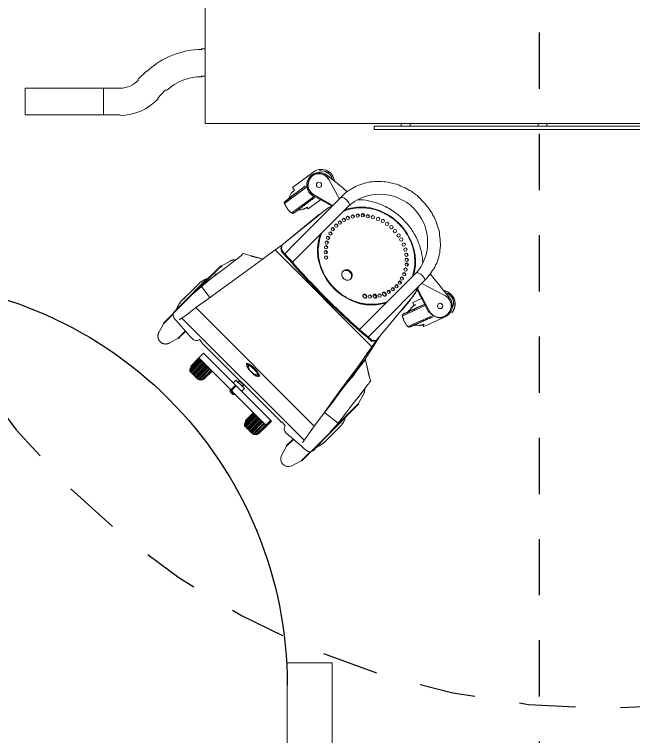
# Model space of a CAD drawing. Header units: metres. Extents: x -22 to 564, y 0 to 143.
# Drawn here: x 121.853 to 123.228, y 35.621 to 37.225 of the extents above; entities that cross this region are included whole.
import ezdxf
from ezdxf.enums import TextEntityAlignment as Align

# ---------------------------------------------------------------- set-up
doc = ezdxf.new("R2010")
doc.units = ezdxf.units.M
for name, pattern in [('XREF 1N NEURO-ONCOLOGIA$0$A-01 CONJUNTO$0$PRIMER NIVEL$0$HIDDEN2', [0.1875, 0.125, -0.0625]), ('XREF 1N NEURO-ONCOLOGIA$0$CONJUNTO TLAHUAC$0$HIDDEN2', [0.1875, 0.125, -0.0625]), ('XREF 1N NEURO-ONCOLOGIA$0$PDF_IMPORT', [1, 0.8, -0.2])]:
    doc.linetypes.add(name, pattern=pattern)
for name, color, linetype in [('XREF 1N NEURO-ONCOLOGIA$0$MOBILIARIO', 161, 'Continuous'), ('XREF 1N NEURO-ONCOLOGIA$0$Mobiliario Fijo', 40, 'Continuous'), ('XREF 1N NEURO-ONCOLOGIA$0$PROYECCIÓN', 8, 'XREF 1N NEURO-ONCOLOGIA$0$CONJUNTO TLAHUAC$0$HIDDEN2'), ('XREF 1N NEURO-ONCOLOGIA$0$PUERTAS', 253, 'Continuous'), ('XREF 1N NEURO-ONCOLOGIA$0$TEX-MOB', 4, 'Continuous')]:
    doc.layers.add(name, color=color, linetype=linetype)
doc.layers.add('XREF 1N NEURO-ONCOLOGIA$0$MUROS DE TABLAROCA', color=150, linetype='Continuous', lineweight=13)
doc.styles.add('XREF 1N NEURO-ONCOLOGIA$0$HANDLET', font='romans.shx')

# ---------------------------------------------------------------- blocks, each defined once
blk = doc.blocks.new('XREF 1N NEURO-ONCOLOGIA$0$A$C31eeb088')
at = {"lineweight": 9}
for points in [[(1.2139, -0.1717), (1.2139, -0.1643), (2.3605, -0.1643), (2.3605, -0.1717)], [(0.8388, -0.178), (2.5916, -0.178), (2.5916, -0.9792), (0.8388, -0.9792)], [(0.4393, -0.2565), (0.4393, -0.1971), (0.6131, -0.1971), (0.6131, -0.2565)], [(0.6131, -0.9008), (0.6131, -0.9612), (0.4393, -0.9612), (0.4393, -0.9008)], [(2.3605, -0.9855), (2.3605, -0.994), (1.2139, -0.994), (1.2139, -0.9855)]]:
    blk.add_lwpolyline(points, close=True, dxfattribs=at)
for points in [[(1.2743, -0.1717), (1.2743, -0.178)], [(1.2945, -0.178), (1.2945, -0.1717)], [(1.5785, -0.1717), (1.5785, -0.178)], [(1.5975, -0.178), (1.5975, -0.1717)], [(1.9112, -0.1717), (1.9112, -0.178)], [(1.9314, -0.178), (1.9314, -0.1717)], [(2.245, -0.1717), (2.245, -0.178)], [(2.2652, -0.178), (2.2652, -0.1717)], [(0.6491, -0.2565), (0.6131, -0.2565), (0.6131, -0.1971), (0.6491, -0.1971)], [(0.7508, -0.2522), (0.7328, -0.2331)], [(0.6894, -0.2755), (0.7095, -0.2946)], [(0.8388, -0.2829), (0.8303, -0.2829)], [(0.8303, -0.3434), (0.8388, -0.3434)], [(0.8388, -0.8149), (0.8303, -0.8149)], [(0.7095, -0.8626), (0.6894, -0.8828)], [(0.8303, -0.8753), (0.8388, -0.8753)], [(0.6491, -0.9612), (0.6131, -0.9612), (0.6131, -0.9008), (0.6491, -0.9008)], [(0.7328, -0.9251), (0.7508, -0.9061)], [(1.2743, -0.9792), (1.2743, -0.9855)], [(1.2945, -0.9855), (1.2945, -0.9792)], [(1.5785, -0.9792), (1.5785, -0.9855)], [(1.5975, -0.9855), (1.5975, -0.9792)], [(1.9112, -0.9792), (1.9112, -0.9855)], [(1.9314, -0.9855), (1.9314, -0.9792)], [(2.245, -0.9792), (2.245, -0.9855)], [(2.2652, -0.9855), (2.2652, -0.9792)]]:
    blk.add_lwpolyline(points, dxfattribs=at)
for centre, radius, start, end in [((0.65, -0.3108), 0.115, 43.0225, 90), ((0.65, -0.3108), 0.0546, 42.1436, 90), ((0.8312, -0.1667), 0.115, 226.9775, 270), ((0.8312, -0.1667), 0.1754, 226.604, 270), ((0.8312, -0.9901), 0.1754, 90, 133.396), ((0.65, -0.8449), 0.0546, 270, 317.8564), ((0.8312, -0.9901), 0.115, 90, 133.0225), ((0.65, -0.8449), 0.115, 270, 316.9775)]:
    blk.add_arc(centre, radius, start, end, dxfattribs=at)
blk = doc.blocks.new('XREF 1N NEURO-ONCOLOGIA$0$A$C38962b27')
at = {"layer": 'XREF 1N NEURO-ONCOLOGIA$0$MOBILIARIO', "linetype": 'XREF 1N NEURO-ONCOLOGIA$0$A-01 CONJUNTO$0$PRIMER NIVEL$0$HIDDEN2'}
blk.add_circle((0, 0), 1.7, dxfattribs=at)
blk = doc.blocks.new('XREF 1N NEURO-ONCOLOGIA$0$A$C9fa67fcb')
at = {"transparency": 33554559}
for points in [[(0.4578, -0.6507), (0.4578, -0.6486), (0.4567, -0.6486), (0.4557, -0.6496), (0.4567, -0.6507)], [(0.8298, -0.6507), (0.8298, -0.6486), (0.8287, -0.6486), (0.8276, -0.6496), (0.8287, -0.6507)]]:
    blk.add_hatch(color=256, dxfattribs=at).paths.add_polyline_path(points)
at = {"lineweight": 9}
for points in [[(0.5118, -0.4251), (0.5118, -0.3932), (0.5118, -0.2501), (0.5118, -0.2437), (0.5118, -0.2321), (0.5129, -0.2268), (0.514, -0.2225), (0.515, -0.2172), (0.5171, -0.2088), (0.5193, -0.2035), (0.5277, -0.1865), (0.5309, -0.1823), (0.533, -0.178), (0.5362, -0.1749), (0.5394, -0.1706), (0.55, -0.16), (0.5542, -0.1568), (0.5574, -0.1537), (0.5617, -0.1505), (0.5659, -0.1484), (0.5701, -0.1452), (0.5744, -0.1431), (0.5786, -0.1399), (0.5839, -0.1378), (0.5881, -0.1367), (0.5934, -0.1346), (0.5977, -0.1325), (0.6083, -0.1303), (0.6125, -0.1282), (0.6178, -0.1282), (0.6284, -0.1261), (0.6539, -0.1261), (0.6592, -0.1272), (0.6645, -0.1272), (0.675, -0.1293), (0.6793, -0.1303), (0.6846, -0.1325), (0.6899, -0.1335), (0.6941, -0.1356), (0.6994, -0.1378), (0.7121, -0.1441), (0.7174, -0.1462), (0.7217, -0.1494), (0.7249, -0.1526), (0.7333, -0.159), (0.7365, -0.1621), (0.7408, -0.1653), (0.7439, -0.1685), (0.7503, -0.177), (0.7535, -0.1802), (0.7556, -0.1844), (0.7588, -0.1886), (0.7651, -0.2013), (0.7662, -0.2066), (0.7683, -0.2109), (0.7694, -0.2151), (0.7704, -0.2204), (0.7715, -0.2247), (0.7725, -0.23), (0.7725, -0.2342), (0.7736, -0.2395), (0.7736, -0.2437), (0.7736, -0.2501), (0.7736, -0.3932), (0.7736, -0.4252)], [(0.4642, -0.2395), (0.5118, -0.2533)], [(0.7736, -0.2568), (0.8287, -0.2395)], [(0.8234, -0.231), (0.8234, -0.2321), (0.8234, -0.231), (0.8213, -0.2321), (0.8234, -0.231), (0.8298, -0.2289), (0.8372, -0.2278)], [(0.8382, -0.2278), (0.8467, -0.23), (0.8541, -0.2331)], [(0.4281, -0.2533), (0.4197, -0.3094), (0.4271, -0.3105)], [(0.7736, -0.2681), (0.7778, -0.2819), (0.78, -0.2925)], [(0.462, -0.3465), (0.462, -0.3455), (0.462, -0.3465), (0.462, -0.3487), (0.461, -0.3487), (0.461, -0.3497), (0.4589, -0.3497), (0.4578, -0.3508), (0.4472, -0.3508), (0.4451, -0.3497), (0.4419, -0.3497), (0.4398, -0.3487), (0.4377, -0.3487), (0.4366, -0.3476), (0.4345, -0.3476), (0.4334, -0.3465), (0.4313, -0.3465), (0.4313, -0.3455), (0.4302, -0.3455), (0.4302, -0.3391), (0.4313, -0.3381), (0.4313, -0.3306), (0.4324, -0.3296), (0.4324, -0.3232), (0.4334, -0.3211), (0.4334, -0.3147), (0.4345, -0.3137), (0.4345, -0.3073), (0.4355, -0.3052), (0.4355, -0.2999), (0.4366, -0.2978), (0.4366, -0.2914), (0.4377, -0.2893), (0.4377, -0.2861), (0.4302, -0.3423)], [(0.4324, -0.3465), (0.4413, -0.2851)], [(0.4377, -0.2893), (0.4377, -0.2861)], [(0.4695, -0.2887), (0.4695, -0.2967), (0.4684, -0.2978), (0.4684, -0.3031), (0.4673, -0.3052), (0.4673, -0.3116), (0.4663, -0.3137), (0.4663, -0.319), (0.4652, -0.32), (0.4652, -0.3275), (0.4642, -0.3296), (0.4642, -0.3359), (0.4631, -0.337), (0.4631, -0.3434), (0.462, -0.3444), (0.462, -0.3455), (0.462, -0.3444)], [(0.4832, -0.2842), (0.4779, -0.3179), (0.4737, -0.3169), (0.4737, -0.319), (0.4726, -0.3211), (0.4726, -0.3222), (0.4716, -0.3232), (0.4716, -0.3253), (0.4695, -0.3275), (0.4684, -0.3306), (0.4663, -0.3328), (0.4642, -0.3359), (0.4642, -0.337), (0.4631, -0.337)], [(0.5118, -0.2745), (0.4639, -0.2873)], [(0.7969, -0.3041), (0.7895, -0.301), (0.7969, -0.2808)], [(0.7927, -0.3328), (0.8118, -0.284)], [(0.7937, -0.3296), (0.7948, -0.3285), (0.7948, -0.3275), (0.7959, -0.3264), (0.7959, -0.3243), (0.7969, -0.3232), (0.7969, -0.3211), (0.798, -0.32), (0.798, -0.319), (0.799, -0.3169), (0.799, -0.3158), (0.8001, -0.3147), (0.8001, -0.3126), (0.8012, -0.3116), (0.8012, -0.3105), (0.8022, -0.3094), (0.8022, -0.3084), (0.8022, -0.3073), (0.8033, -0.3052), (0.8043, -0.3041), (0.8043, -0.302), (0.8054, -0.301), (0.8054, -0.2988), (0.8065, -0.2978), (0.8075, -0.2957), (0.8075, -0.2946), (0.8086, -0.2925), (0.8086, -0.2914), (0.8107, -0.2872), (0.8107, -0.2861), (0.8118, -0.2851)], [(0.7948, -0.337), (0.8139, -0.2861)], [(0.8619, -0.2754), (0.8446, -0.3211), (0.8404, -0.32), (0.8404, -0.319), (0.8414, -0.3179), (0.8414, -0.3169)], [(0.4589, -0.3497), (0.4677, -0.2892)], [(0.4938, -0.4197), (0.4938, -0.4165), (0.5067, -0.2926)], [(0.78, -0.2925), (0.7916, -0.4165)], [(0.781, -0.2988), (0.7821, -0.3041)], [(0.781, -0.302), (0.7821, -0.3041), (0.7842, -0.3296)], [(0.7969, -0.3232), (0.7959, -0.3232), (0.7959, -0.3031), (0.7969, -0.302), (0.7969, -0.2999)], [(0.8022, -0.3094), (0.8012, -0.3126), (0.8043, -0.302), (0.8043, -0.3031)], [(0.8192, -0.3465), (0.8404, -0.2925)], [(0.8245, -0.3402), (0.8245, -0.3391), (0.8255, -0.3391), (0.8255, -0.337), (0.8266, -0.3359), (0.8266, -0.3338), (0.8276, -0.3328), (0.8276, -0.3317), (0.8287, -0.3306), (0.8287, -0.3296), (0.8298, -0.3285), (0.8298, -0.3264), (0.8308, -0.3253), (0.8308, -0.3243), (0.8319, -0.3222), (0.8319, -0.3211), (0.8329, -0.319), (0.8329, -0.3179), (0.834, -0.3169), (0.834, -0.3147), (0.8351, -0.3137), (0.8351, -0.3116), (0.8361, -0.3105), (0.8372, -0.3084), (0.8372, -0.3063), (0.8382, -0.3052), (0.8382, -0.3031), (0.8393, -0.302), (0.8404, -0.2999), (0.8404, -0.2988), (0.8414, -0.2967), (0.8414, -0.2957), (0.8425, -0.2935), (0.8435, -0.2925)], [(0.8435, -0.2914), (0.8414, -0.2988)], [(0.4315, -0.3328), (0.4313, -0.3328), (0.4313, -0.3317), (0.4302, -0.3285), (0.4292, -0.3264), (0.4271, -0.32), (0.4271, -0.3105)], [(0.4334, -0.3169), (0.4334, -0.3211), (0.4345, -0.3094)], [(0.7916, -0.4197), (0.7916, -0.4165), (0.7948, -0.4345), (0.4907, -0.4345), (0.4938, -0.4165), (0.5044, -0.3084)], [(0.8404, -0.32), (0.8393, -0.3211), (0.8393, -0.3222), (0.8372, -0.3243), (0.8372, -0.3253), (0.8351, -0.3275), (0.8319, -0.3296), (0.8276, -0.3338), (0.8276, -0.3349), (0.8255, -0.3349)], [(0.7842, -0.3285), (0.7842, -0.3349)], [(0.7937, -0.3306), (0.7927, -0.3328), (0.7927, -0.3317), (0.7937, -0.3317), (0.7937, -0.3296), (0.7937, -0.3317), (0.7927, -0.3317), (0.7927, -0.3359), (0.7937, -0.3359), (0.7937, -0.337), (0.7948, -0.337), (0.7948, -0.3381), (0.7959, -0.3391), (0.798, -0.3402), (0.799, -0.3402), (0.8012, -0.3412), (0.8022, -0.3423), (0.8043, -0.3434), (0.8054, -0.3434), (0.8075, -0.3444), (0.8086, -0.3444), (0.8107, -0.3455), (0.8118, -0.3455), (0.8139, -0.3465), (0.8192, -0.3465), (0.8213, -0.3465), (0.8213, -0.3455), (0.8223, -0.3455), (0.8223, -0.3444), (0.8234, -0.3444), (0.8234, -0.3434), (0.8234, -0.3444)], [(0.4302, -0.3391), (0.4302, -0.3423), (0.4302, -0.3402)], [(0.4631, -0.3423), (0.4631, -0.3412)], [(0.8245, -0.3391), (0.8245, -0.3412), (0.8234, -0.3423), (0.8234, -0.3434), (0.8234, -0.3423)], [(0.7906, -0.4056), (0.8012, -0.4525), (0.8054, -0.4726)], [(0.4938, -0.4175), (0.4938, -0.4186)], [(0.7948, -0.4345), (0.8043, -0.4907), (0.8118, -0.5405), (0.8181, -0.5829), (0.8245, -0.6199), (0.8287, -0.6496), (0.4567, -0.6496), (0.462, -0.6199), (0.4673, -0.5829), (0.4748, -0.5405), (0.4822, -0.4907), (0.4907, -0.4345)], [(0.8012, -0.4525), (0.8001, -0.4525), (0.798, -0.4536), (0.7969, -0.4493)], [(0.798, -0.4536), (0.8096, -0.5087)], [(0.4461, -0.4907), (0.4461, -0.4917), (0.4461, -0.4907), (0.4822, -0.4695), (0.4864, -0.4673), (0.462, -0.4822)], [(0.8033, -0.4684), (0.8043, -0.4684), (0.8043, -0.4748), (0.8054, -0.479), (0.8065, -0.4854), (0.8075, -0.4928), (0.8086, -0.5013), (0.8096, -0.5108), (0.8128, -0.533), (0.816, -0.5574), (0.816, -0.5691)], [(0.8372, -0.4854), (0.8054, -0.4652), (0.8043, -0.4673), (0.8054, -0.4652), (0.8467, -0.4907), (0.8467, -0.4938), (0.8478, -0.497), (0.8478, -0.5013), (0.8499, -0.514), (0.851, -0.5224), (0.852, -0.532), (0.8541, -0.5542), (0.8584, -0.5797), (0.8616, -0.6072), (0.8234, -0.6125)], [(0.8043, -0.4684), (0.8054, -0.4695)], [(0.816, -0.5564), (0.8128, -0.5309), (0.8107, -0.5087), (0.8086, -0.4981), (0.8075, -0.4896), (0.8065, -0.4822), (0.8065, -0.4769), (0.8054, -0.4716), (0.8054, -0.4652)], [(0.8467, -0.4928), (0.8478, -0.4917), (0.8467, -0.4907)], [(0.4313, -0.6178), (0.4313, -0.5447), (0.4377, -0.5224), (0.4377, -0.5203), (0.4387, -0.5193), (0.4387, -0.5182), (0.4398, -0.5171), (0.4398, -0.5161), (0.4408, -0.5161), (0.4408, -0.515), (0.443, -0.5129), (0.444, -0.5129), (0.444, -0.5118)], [(0.8065, -0.5097), (0.8096, -0.5097)], [(0.8499, -0.5118), (0.8499, -0.5129), (0.851, -0.5129), (0.851, -0.514), (0.852, -0.514), (0.852, -0.515), (0.8541, -0.5171), (0.8541, -0.5182), (0.8552, -0.5182), (0.8552, -0.5203), (0.8563, -0.5214), (0.8563, -0.5224), (0.8626, -0.5447), (0.8626, -0.6327)], [(0.4302, -0.6327), (0.4302, -0.5447), (0.4302, -0.5458), (0.4302, -0.5468), (0.4302, -0.5458), (0.4302, -0.5447), (0.4313, -0.5447), (0.4345, -0.5447)], [(0.8626, -0.5447), (0.8637, -0.5447), (0.8637, -0.55)], [(0.8626, -0.5447), (0.8626, -0.6178)], [(0.8637, -0.5447), (0.8637, -0.6433), (0.8637, -0.5458), (0.8637, -0.5489)], [(0.4302, -0.5489), (0.4302, -0.5458), (0.4302, -0.6433), (0.4302, -0.55), (0.4302, -0.5489), (0.4302, -0.55)], [(0.816, -0.5532), (0.816, -0.5638), (0.816, -0.5532), (0.816, -0.5648), (0.816, -0.5542)], [(0.816, -0.5553), (0.816, -0.5564), (0.8202, -0.5839), (0.8234, -0.6125), (0.816, -0.5574)], [(0.4302, -0.5691), (0.4302, -0.5712)], [(0.4355, -0.5648), (0.4355, -0.5701)], [(0.8171, -0.5627), (0.8171, -0.5617)], [(0.8171, -0.5744), (0.8171, -0.5648)], [(0.8637, -0.5723), (0.8637, -0.568)], [(0.4302, -0.585), (0.4302, -0.586), (0.4292, -0.5871), (0.4281, -0.5881), (0.4281, -0.5903), (0.4271, -0.5913), (0.4271, -0.5924), (0.426, -0.5945), (0.426, -0.5956), (0.425, -0.5977), (0.425, -0.6009), (0.4239, -0.6019), (0.4239, -0.6072), (0.4239, -0.6083), (0.4239, -0.6072)], [(0.4292, -0.6655), (0.4292, -0.5871)], [(0.4302, -0.5797), (0.4302, -0.5807), (0.4302, -0.6475)], [(0.8626, -0.5797), (0.8637, -0.5797), (0.8637, -0.5807), (0.8637, -0.6475)], [(0.8637, -0.586), (0.8647, -0.5871), (0.8647, -0.5881), (0.8658, -0.5903), (0.8669, -0.5913), (0.8669, -0.5924), (0.8679, -0.5945), (0.8679, -0.5956), (0.869, -0.5977), (0.869, -0.603), (0.87, -0.604), (0.87, -0.6178)], [(0.8647, -0.5871), (0.8647, -0.6655)], [(0.87, -0.6072), (0.87, -0.6507), (0.87, -0.6517), (0.87, -0.6507)], [(0.4239, -0.6613), (0.4239, -0.6178), (0.4239, -0.6168), (0.4239, -0.6178)], [(0.4292, -0.6814), (0.4281, -0.6803), (0.4281, -0.6782), (0.4271, -0.6772), (0.4271, -0.6761), (0.426, -0.674), (0.426, -0.6729), (0.425, -0.6708), (0.425, -0.6676), (0.4239, -0.6666), (0.4239, -0.6613), (0.4239, -0.6507)], [(0.6592, -0.6549), (0.6634, -0.656), (0.6645, -0.6581), (0.6634, -0.6602), (0.6592, -0.6623), (0.6528, -0.6634), (0.6369, -0.6634), (0.6305, -0.6623), (0.6263, -0.6602), (0.6242, -0.6581), (0.6263, -0.656), (0.6305, -0.6549), (0.6305, -0.6592)], [(0.6305, -0.6549), (0.6369, -0.6528), (0.6528, -0.6528), (0.6592, -0.6549), (0.6592, -0.6592)], [(0.87, -0.6613), (0.87, -0.6602), (0.87, -0.6613), (0.87, -0.6645), (0.869, -0.6666), (0.869, -0.6708), (0.8679, -0.6729), (0.8679, -0.674), (0.8669, -0.6761), (0.8669, -0.6772), (0.8658, -0.6793), (0.8647, -0.6803), (0.8647, -0.6814)], [(0.4504, -0.6941), (0.4504, -0.692), (0.4514, -0.6878), (0.8351, -0.6878), (0.8361, -0.692), (0.8361, -0.6941)], [(0.4302, -0.7238), (0.4302, -0.6931)], [(0.4302, -0.7196), (0.4302, -0.7227), (0.4302, -0.6941)], [(0.4302, -0.7249), (0.4302, -0.6952)], [(0.4302, -0.6962), (0.4302, -0.7005)], [(0.4769, -0.7249), (0.4705, -0.7471), (0.4705, -0.7482), (0.4695, -0.7482), (0.4695, -0.7503), (0.4673, -0.7524), (0.4673, -0.7535), (0.4663, -0.7535), (0.4663, -0.7545), (0.4652, -0.7545), (0.4652, -0.7556), (0.4642, -0.7556), (0.4631, -0.7566), (0.462, -0.7566), (0.462, -0.7577), (0.461, -0.7577), (0.4599, -0.7588), (0.4483, -0.7588), (0.4483, -0.7577), (0.4461, -0.7577), (0.4451, -0.7566), (0.444, -0.7566), (0.444, -0.7556), (0.443, -0.7556), (0.443, -0.7545), (0.4419, -0.7545), (0.4419, -0.7535), (0.4408, -0.7535), (0.4398, -0.7524), (0.4398, -0.7513), (0.4387, -0.7503), (0.4387, -0.7492), (0.4377, -0.7482), (0.4377, -0.7471), (0.4313, -0.7249), (0.4313, -0.6951)], [(0.4779, -0.7185), (0.4779, -0.7047), (0.4779, -0.7185), (0.4779, -0.7249), (0.4769, -0.7249)], [(0.4779, -0.7196), (0.4779, -0.7227), (0.4779, -0.7028)], [(0.4779, -0.7037), (0.4779, -0.7238)], [(0.5203, -0.6941), (0.5127, -0.6941)], [(0.5214, -0.6952), (0.5203, -0.6952), (0.5203, -0.6941)], [(0.7715, -0.6941), (0.7715, -0.6952), (0.7672, -0.6952), (0.5203, -0.6952)], [(0.6327, -0.709), (0.6337, -0.709), (0.6337, -0.7079), (0.6337, -0.7015), (0.6337, -0.7005), (0.6401, -0.7005), (0.6401, -0.6973), (0.639, -0.6962), (0.639, -0.6952)], [(0.6348, -0.7005), (0.6539, -0.7005), (0.6549, -0.7005), (0.6539, -0.7005), (0.6401, -0.7005), (0.6528, -0.7005), (0.6528, -0.6984), (0.6539, -0.6984), (0.6539, -0.6962), (0.6539, -0.6952)], [(0.6592, -0.7005), (0.6581, -0.7005), (0.6592, -0.7005), (0.6602, -0.7005), (0.6602, -0.7015), (0.6602, -0.709)], [(0.7822, -0.6941), (0.7715, -0.6941)], [(0.816, -0.7196), (0.816, -0.7227), (0.816, -0.7031)], [(0.816, -0.7031), (0.816, -0.7185), (0.816, -0.7249), (0.8171, -0.7249)], [(0.8626, -0.6965), (0.8626, -0.7249), (0.8637, -0.7238), (0.8637, -0.7227), (0.8637, -0.7217), (0.8637, -0.7227), (0.8637, -0.7238)], [(0.8626, -0.6965), (0.8626, -0.7249)], [(0.8637, -0.6931), (0.8637, -0.7185), (0.8637, -0.7196), (0.8637, -0.7185)], [(0.8637, -0.6941), (0.8637, -0.7227), (0.8637, -0.7196)], [(0.4313, -0.7249), (0.4302, -0.7249), (0.4302, -0.7238), (0.4302, -0.7185)], [(0.5405, -0.7238), (0.5405, -0.709), (0.7535, -0.709), (0.7535, -0.7238), (0.7535, -0.7492), (0.7513, -0.7492), (0.7503, -0.7535), (0.7503, -0.7238)], [(0.639, -0.709), (0.6369, -0.709)], [(0.6411, -0.709), (0.6411, -0.7238), (0.6401, -0.7238), (0.6401, -0.7249), (0.6401, -0.7259), (0.6411, -0.7259), (0.6411, -0.727), (0.6422, -0.727), (0.6422, -0.728), (0.6433, -0.728), (0.6507, -0.728), (0.6517, -0.728), (0.6517, -0.727), (0.6528, -0.727), (0.6528, -0.7259), (0.6539, -0.7249), (0.6528, -0.7249), (0.6528, -0.7238)], [(0.6475, -0.709), (0.6433, -0.709), (0.6433, -0.7238)], [(0.7513, -0.7238), (0.7513, -0.709)], [(0.5489, -0.7588), (0.5468, -0.7588), (0.5468, -0.7238), (0.5447, -0.7238), (0.5426, -0.7238)], [(0.5468, -0.7588), (0.5447, -0.7566), (0.5447, -0.7238)], [(0.5468, -0.7238), (0.5489, -0.7238), (0.5489, -0.7588), (0.568, -0.7588), (0.5723, -0.7588), (0.5691, -0.7588)], [(0.5511, -0.7588), (0.5511, -0.7238), (0.5489, -0.7238)], [(0.7503, -0.7535), (0.7471, -0.7566), (0.745, -0.7577), (0.745, -0.7238), (0.5511, -0.7238)], [(0.5542, -0.7588), (0.5542, -0.7238)], [(0.5564, -0.7588), (0.5564, -0.7238)], [(0.5585, -0.7588), (0.5585, -0.7238)], [(0.5606, -0.7588), (0.5606, -0.7238)], [(0.5638, -0.7588), (0.5638, -0.7238)], [(0.5659, -0.7588), (0.5659, -0.7238)], [(0.568, -0.7588), (0.568, -0.7238)], [(0.5754, -0.7566), (0.5733, -0.7577), (0.5701, -0.7588), (0.5701, -0.7238)], [(0.5733, -0.7577), (0.5733, -0.7238)], [(0.5797, -0.7492), (0.5786, -0.7492), (0.5786, -0.7535), (0.5754, -0.7566), (0.5754, -0.7238)], [(0.5786, -0.7535), (0.5786, -0.7238)], [(0.5818, -0.7238), (0.5818, -0.7492), (0.5797, -0.7492), (0.5797, -0.7238)], [(0.6539, -0.7249), (0.6401, -0.7249)], [(0.7143, -0.7238), (0.7143, -0.7535), (0.7132, -0.7492), (0.7121, -0.7492), (0.7121, -0.7238)], [(0.7206, -0.7588), (0.7185, -0.7588), (0.7164, -0.7566), (0.7164, -0.7238)], [(0.7185, -0.7588), (0.7185, -0.7238)], [(0.7206, -0.7238), (0.7206, -0.7588), (0.7397, -0.7588), (0.7439, -0.7588), (0.7408, -0.7588)], [(0.7227, -0.7588), (0.7227, -0.7238)], [(0.7259, -0.7588), (0.7259, -0.7238)], [(0.728, -0.7588), (0.728, -0.7238)], [(0.7302, -0.7588), (0.7302, -0.7238)], [(0.7323, -0.7588), (0.7323, -0.7238)], [(0.7355, -0.7588), (0.7355, -0.7238)], [(0.7376, -0.7588), (0.7376, -0.7238)], [(0.7397, -0.7588), (0.7397, -0.7238)], [(0.745, -0.7577), (0.7418, -0.7588), (0.7418, -0.7238)], [(0.7513, -0.7492), (0.7513, -0.7238), (0.7471, -0.7238), (0.7471, -0.7566)], [(0.5447, -0.7566), (0.5426, -0.7535)], [(0.5807, -0.7492), (0.5807, -0.7524), (0.5786, -0.7556), (0.5754, -0.7577), (0.5723, -0.7588), (0.5701, -0.7588)], [(0.7164, -0.7566), (0.7143, -0.7535)], [(0.7524, -0.7492), (0.7524, -0.7524), (0.7503, -0.7556), (0.7471, -0.7577), (0.7439, -0.7588), (0.7418, -0.7588)]]:
    blk.add_lwpolyline(points, dxfattribs=at)
for points in [[(0.7482, -0.4268), (0.7482, -0.3932), (0.7482, -0.2501), (0.7482, -0.2437, 0.874685), (0.5373, -0.2437), (0.5373, -0.2501), (0.5373, -0.3932), (0.5373, -0.4267)], [(0.4709, -0.2338, 0.400993), (0.4358, -0.2413, -0.391736), (0.4709, -0.2338)], [(0.5134, -0.2295, 0.009945), (0.4532, -0.236, 0.000001), (0.4532, -0.236, 0.000001)], [(0.5774, -0.2432, 0.331695), (0.5738, -0.2406, 0.33166), (0.5703, -0.2432)], [(0.5871, -0.2363, 0.372818), (0.5834, -0.2331, 0.372816), (0.5797, -0.2363, 0.372816)], [(0.5871, -0.2363, 0.000027), (0.5871, -0.2363)], [(0.7079, -0.2363, 0.372895), (0.7042, -0.2331, 0.372838), (0.7005, -0.2363, 0.372838)], [(0.7079, -0.2363, 0.000006), (0.7079, -0.2363)], [(0.7163, -0.2437, 0.372863), (0.7127, -0.2406, 0.37278), (0.709, -0.2437)], [(0.8287, -0.2395, -1.386119), (0.8287, -0.2882), (0.7778, -0.2724, 0.05528), (0.7759, -0.2723, 0.05528)], [(0.8252, -0.2342, -0.502241), (0.8609, -0.2497, -0.502241)], [(0.8609, -0.2497, 0.507029), (0.8253, -0.2342)], [(0.8552, -0.2342), (0.8605, -0.2395), (0.8647, -0.2459), (0.8647, -0.248), (0.8647, -0.2459), (0.8647, -0.248), (0.8647, -0.2459, 0.011042), (0.8642, -0.2448)], [(0.57, -0.2507, 0.339463), (0.5664, -0.248, 0.339463), (0.5628, -0.2507)], [(0.709, -0.2437, 0.000022), (0.709, -0.2437, 0.000022)], [(0.7236, -0.2517, 0.331731), (0.7201, -0.249, 0.331676), (0.7165, -0.2517)], [(0.8612, -0.2514, -0.00002), (0.8612, -0.2514, 0.000041), (0.8612, -0.2514)], [(0.5584, -0.2702, 0.372846), (0.5548, -0.2671, 0.372804), (0.5511, -0.2702, 0.372804)], [(0.5637, -0.2607, 0.372817), (0.5601, -0.2575, 0.372837), (0.5564, -0.2607, 0.372837)], [(0.5584, -0.2702, 0.000009), (0.5584, -0.2702)], [(0.5637, -0.2607, 0.000054), (0.5637, -0.2607)], [(0.73, -0.2603, 0.33947), (0.7264, -0.2575, 0.33947), (0.7229, -0.2603)], [(0.7354, -0.2702, 0.372873), (0.7317, -0.2671, 0.372802), (0.7281, -0.2702, 0.372802)], [(0.7354, -0.2702, 0.000008), (0.7354, -0.2702)], [(0.497, -0.2798), (0.4642, -0.2904, 0.029548), (0.4672, -0.2896)], [(0.5531, -0.2904, 0.372826), (0.5495, -0.2872, 0.372779), (0.5458, -0.2904, 0.372779)], [(0.5553, -0.2798, 0.372837), (0.5516, -0.2766, 0.37281), (0.5479, -0.2798, 0.37281)], [(0.5553, -0.2798, 0.000002), (0.5553, -0.2798)], [(0.7386, -0.2808, 0.372889), (0.7349, -0.2776, 0.372796), (0.7313, -0.2808, 0.372796)], [(0.7417, -0.2909, 0.331719), (0.7381, -0.2882, 0.331688), (0.7345, -0.2909, 0.331688)], [(0.7386, -0.2808, 0.000027), (0.7386, -0.2808)], [(0.8304, -0.2915, -0.014877), (0.8287, -0.2904), (0.798, -0.2808, 0.010861), (0.7765, -0.2742)], [(0.5521, -0.301, 0.372814), (0.5484, -0.2978, 0.372776), (0.5447, -0.301, 0.372776)], [(0.5521, -0.301, 0.000009), (0.5521, -0.301)], [(0.5531, -0.2904, 0.000033), (0.5531, -0.2904)], [(0.7417, -0.3015, 0.331716), (0.7381, -0.2988, 0.331672), (0.7345, -0.3015, 0.331672)], [(0.5553, -0.3222, 0.3728), (0.5516, -0.319, 0.372782), (0.5479, -0.3222, 0.372782)], [(0.7385, -0.3227, 0.331722), (0.7349, -0.32, 0.331676), (0.7314, -0.3227)], [(0.7406, -0.3121, 0.331733), (0.737, -0.3094, 0.331695), (0.7335, -0.3121)], [(0.5553, -0.3222, 0.000021), (0.5553, -0.3222)], [(0.5637, -0.3423, 0.372852), (0.5601, -0.3391, 0.3728), (0.5564, -0.3423, 0.3728)], [(0.5701, -0.3508, 0.372808), (0.5664, -0.3476, 0.372766), (0.5628, -0.3508, 0.372766)], [(0.7301, -0.3423, 0.372916), (0.7264, -0.3391, 0.372839), (0.7228, -0.3423, 0.372839)], [(0.7301, -0.3423, 0.000013), (0.7301, -0.3423)], [(0.586, -0.3667, 0.372838), (0.5823, -0.3635, 0.372805), (0.5787, -0.3667, 0.372805)], [(0.586, -0.3667, 0.000013), (0.586, -0.3667)], [(0.7163, -0.3592, 0.372922), (0.7127, -0.3561, 0.372828), (0.709, -0.3592, 0.372828)], [(0.7163, -0.3592, 0.000004), (0.7163, -0.3592)], [(0.5031, -0.4244, 0.017326), (0.6432, -0.4302, 0.01741), (0.7841, -0.4244)], [(0.5031, -0.4265, 0.017326), (0.6433, -0.4323, 0.01741), (0.7841, -0.4265)], [(0.4399, -0.7004, -0.378523), (0.4292, -0.6881, -0.021767), (0.4324, -0.6062), (0.4324, -0.6072), (0.4631, -0.6115), (0.4324, -0.6072), (0.4355, -0.5797), (0.4387, -0.5542), (0.4419, -0.532), (0.443, -0.5224), (0.444, -0.514), (0.4451, -0.5076), (0.4451, -0.5013), (0.4461, -0.497), (0.4461, -0.4917), (0.4461, -0.4928)], [(0.8245, -0.6199), (0.8234, -0.6125), (0.8616, -0.6072), (0.8616, -0.6062, -0.008817), (0.8658, -0.6884)], [(0.6327, -0.6601, -0.008323), (0.6316, -0.6602, 0.240364), (0.6581, -0.6602)], [(0.4399, -0.7004, -0.004498), (0.4994, -0.7043, 0.392588), (0.5127, -0.6941, 0.392588)], [(0.7822, -0.6941, 0.392215), (0.7949, -0.7047, -0.00427), (0.8551, -0.7004)], [(0.8171, -0.703), (0.8171, -0.7249), (0.8234, -0.7471, 0.714116), (0.8563, -0.7471), (0.8626, -0.7249)]]:
    blk.add_lwpolyline(points, format="xyb", dxfattribs=at)
for points in [[(0.8202, -0.2321), (0.8213, -0.2321)], [(0.4334, -0.32), (0.4334, -0.3169)], [(0.4345, -0.3105), (0.4345, -0.3094)], [(0.8012, -0.3116), (0.8012, -0.3105), (0.8022, -0.3084)], [(0.4302, -0.5479), (0.4302, -0.5468)], [(0.4302, -0.5479), (0.4302, -0.5489)], [(0.4239, -0.6093), (0.4239, -0.6083)], [(0.4239, -0.6093), (0.4239, -0.6104)], [(0.4239, -0.6115), (0.4239, -0.6104)], [(0.4239, -0.6115), (0.4239, -0.6125)], [(0.4239, -0.6136), (0.4239, -0.6125)], [(0.4239, -0.6136), (0.4239, -0.6146)], [(0.4239, -0.6157), (0.4239, -0.6146)], [(0.4239, -0.6157), (0.4239, -0.6168)], [(0.8287, -0.6496), (0.8329, -0.6729), (0.8351, -0.6878), (0.4514, -0.6878), (0.4536, -0.6729), (0.4567, -0.6496)], [(0.87, -0.6528), (0.87, -0.6517)], [(0.87, -0.6528), (0.87, -0.6539)], [(0.87, -0.6549), (0.87, -0.6539)], [(0.87, -0.6549), (0.87, -0.656)], [(0.87, -0.657), (0.87, -0.656)], [(0.87, -0.657), (0.87, -0.6581)], [(0.87, -0.6592), (0.87, -0.6581)], [(0.87, -0.6592), (0.87, -0.6602)], [(0.4769, -0.7027), (0.4769, -0.7249)], [(0.6539, -0.6962), (0.639, -0.6962)], [(0.656, -0.7005), (0.6549, -0.7005)], [(0.656, -0.7005), (0.657, -0.7005)], [(0.6581, -0.7005), (0.657, -0.7005)], [(0.8637, -0.7206), (0.8637, -0.7196)], [(0.8637, -0.7206), (0.8637, -0.7217)], [(0.5405, -0.7238), (0.5405, -0.7492), (0.5415, -0.7492), (0.5426, -0.7535), (0.5426, -0.7238)], [(0.6496, -0.728), (0.6443, -0.728)]]:
    blk.add_lwpolyline(points, close=True, dxfattribs=at)
at = {"linetype": 'XREF 1N NEURO-ONCOLOGIA$0$PDF_IMPORT', "lineweight": 9, "ltscale": 0.571497}
blk.add_lwpolyline([(0.4302, -0.7185), (0.4302, -0.55)], close=True, dxfattribs=at)
at = {"linetype": 'XREF 1N NEURO-ONCOLOGIA$0$PDF_IMPORT', "lineweight": 9, "ltscale": 1.862655}
blk.add_lwpolyline([(0.8637, -0.55), (0.8637, -0.7185)], close=True, dxfattribs=at)
at = {"linetype": 'XREF 1N NEURO-ONCOLOGIA$0$PDF_IMPORT', "lineweight": 9, "ltscale": 0.042333}
blk.add_lwpolyline([(0.7535, -0.7238), (0.7408, -0.7238)], dxfattribs=at)
at = {"lineweight": 9}
for centre, radius in [((0.6035, -0.2241), 0.00371), ((0.6141, -0.2199), 0.00371), ((0.6258, -0.2178), 0.00371), ((0.6374, -0.2157), 0.00371), ((0.6491, -0.2167), 0.00371), ((0.6618, -0.2178), 0.00371), ((0.6724, -0.2199), 0.00371), ((0.6841, -0.2241), 0.00371), ((0.5738, -0.2421), 0.00371), ((0.5834, -0.2358), 0.00371), ((0.5929, -0.2294), 0.00371), ((0.6947, -0.2294), 0.00371), ((0.7042, -0.2358), 0.00371), ((0.7127, -0.2432), 0.00371), ((0.5601, -0.2602), 0.00371), ((0.5664, -0.2506), 0.00371), ((0.7201, -0.2506), 0.00371), ((0.7264, -0.2602), 0.00371), ((0.4573, -0.2633), 0.00583), ((0.5548, -0.2697), 0.00371), ((0.7317, -0.2697), 0.00371), ((0.8377, -0.2633), 0.00583), ((0.5495, -0.2898), 0.00371), ((0.5516, -0.2792), 0.00371), ((0.7349, -0.2803), 0.00371), ((0.7381, -0.2898), 0.00371), ((0.5484, -0.3004), 0.00371), ((0.7381, -0.3004), 0.00371), ((0.5484, -0.311), 0.00371), ((0.5516, -0.3216), 0.00371), ((0.7349, -0.3216), 0.00371), ((0.737, -0.311), 0.00371), ((0.5548, -0.3322), 0.00371), ((0.5601, -0.3418), 0.00371), ((0.5664, -0.3502), 0.00371), ((0.7264, -0.3418), 0.00371), ((0.5738, -0.3587), 0.00371), ((0.5823, -0.3661), 0.00371), ((0.7127, -0.3587), 0.00371)]:
    blk.add_circle(centre, radius, dxfattribs=at)
for centre, radius, start, end in [((0.4573, -0.2561), 0.0293, 51.1182, 174.5415), ((0.458, -0.2633), 0.0277, 99.9165, 282.8301), ((0.647, -1.7446), 1.521, 82.6828, 85.2651), ((0.8377, -0.257), 0.0291, 2.3892, 126.3905), ((0.8373, -0.2628), 0.027, 252.8023, 82.6822), ((0.6695, -0.3093), 0.1126, 9.2076, 22.4181), ((0.4162, 0.0445), 0.3342, 283.9964, 286.5143), ((0.5593, -0.2978), 0.0529, 153.8645, 174.3638), ((0.6305, -0.299), 0.1003, 201.9948, 227.8101), ((0.8536, -0.6883), 0.0122, 276.7549, 359.6874)]:
    blk.add_arc(centre, radius, start, end, dxfattribs=at)
for centre, radius, start, end in [((0.4573, -0.2633), 0.0248, 73.8866, 285.4612), ((0.5484, -0.3121), 0.00365, 5.1706, 174.8296), ((0.5548, -0.3333), 0.00371, 7.8282, 172.1673), ((0.5738, -0.3598), 0.00371, 8.5503, 171.4391), ((0.5051, -0.4127), 0.0119, 198.494, 260.1256), ((0.5071, -0.4136), 0.0136, 192.3688, 252.8769), ((0.7782, -0.4113), 0.0144, 294.1969, 338.7774), ((0.7731, -0.4104), 0.0195, 304.4882, 341.8724)]:
    blk.add_arc(centre, radius, start, end)
for points, knots in [([(0.5412, -0.2261), (0.5528, -0.2146), (0.5666, -0.2054), (0.591, -0.1944), (0.6009, -0.1912), (0.6213, -0.1867), (0.6319, -0.1855), (0.6425, -0.1855)], [0.032942, 0.032942, 0.032942, 0.032942, 1.014889, 1.014889, 1.634764, 1.634764, 2.267891, 2.267891, 2.267891, 2.267891]), ([(0.6425, -0.1855), (0.6617, -0.1853), (0.6809, -0.1887), (0.7076, -0.1991), (0.716, -0.2033), (0.7308, -0.2127), (0.7373, -0.2176), (0.7433, -0.2232)], [0, 0, 0, 0, 1.154955, 1.154955, 1.717928, 1.717928, 2.206937, 2.206937, 2.206937, 2.206937]), ([(0.5373, -0.2619), (0.5423, -0.2508), (0.5494, -0.2409), (0.5681, -0.2223), (0.5801, -0.2143), (0.6009, -0.2052), (0.6091, -0.2026), (0.6261, -0.1991), (0.635, -0.1982), (0.6438, -0.1982)], [0.021427, 0.021427, 0.021427, 0.021427, 0.75133, 0.75133, 1.600666, 1.600666, 2.11249, 2.11249, 2.640498, 2.640498, 2.640498, 2.640498]), ([(0.5373, -0.2669), (0.5373, -0.2668), (0.5374, -0.2666), (0.5375, -0.2664), (0.542, -0.255), (0.5488, -0.2446), (0.5666, -0.2254), (0.5779, -0.2173), (0.5985, -0.2074), (0.6071, -0.2044), (0.6251, -0.2003), (0.6344, -0.1992), (0.6438, -0.1992)], [-0.010818, -0.010818, -0.010818, -0.010818, 0, 0, 0, 0.739548, 0.739548, 1.565926, 1.565926, 2.107903, 2.107903, 2.668322, 2.668322, 2.668322, 2.668322]), ([(0.6438, -0.1982), (0.6602, -0.1982), (0.6766, -0.2013), (0.7041, -0.2126), (0.7157, -0.2196), (0.7348, -0.2369), (0.7425, -0.2466), (0.7482, -0.2576)], [0, 0, 0, 0, 0.985392, 0.985392, 1.790131, 1.790131, 2.533462, 2.533462, 2.533462, 2.533462]), ([(0.6438, -0.1992), (0.6598, -0.1992), (0.6757, -0.2023), (0.7036, -0.2136), (0.7157, -0.2213), (0.7309, -0.2358), (0.7355, -0.241), (0.7428, -0.2515), (0.7457, -0.2566), (0.7482, -0.2619)], [0, 0, 0, 0, 0.959946, 0.959946, 1.810164, 1.810164, 2.226484, 2.226484, 2.579651, 2.579651, 2.579651, 2.579651]), ([(0.5118, -0.2496), (0.5118, -0.2492), (0.5119, -0.2489), (0.5122, -0.2482), (0.5124, -0.2478), (0.5131, -0.247), (0.5137, -0.2466), (0.5153, -0.2455), (0.5167, -0.245), (0.5203, -0.244), (0.5226, -0.2437), (0.5251, -0.2437)], [0, 0, 0, 0, 0.0206172, 0.0206172, 0.045641, 0.045641, 0.0864163, 0.0864163, 0.160397, 0.160397, 0.2552291, 0.2552291, 0.2552291, 0.2552291]), ([(0.5251, -0.2437), (0.5286, -0.2437), (0.5318, -0.2443), (0.5354, -0.2458), (0.5365, -0.2465), (0.5372, -0.2472), (0.5373, -0.2473), (0.5373, -0.2473)], [0, 0, 0, 0, 0.2093895, 0.2093895, 0.323809, 0.323809, 0.3276507, 0.3276507, 0.3276507, 0.3276507]), ([(0.7482, -0.2496), (0.7482, -0.2492), (0.7482, -0.2489), (0.7485, -0.2482), (0.7487, -0.2478), (0.7495, -0.247), (0.75, -0.2466), (0.7517, -0.2455), (0.753, -0.245), (0.7566, -0.244), (0.7589, -0.2437), (0.7614, -0.2437)], [0, 0, 0, 0, 0.0206172, 0.0206172, 0.045641, 0.045641, 0.0864163, 0.0864163, 0.160397, 0.160397, 0.2552291, 0.2552291, 0.2552291, 0.2552291]), ([(0.7614, -0.2437), (0.7649, -0.2437), (0.7681, -0.2443), (0.7717, -0.2458), (0.7728, -0.2465), (0.7736, -0.2472), (0.7736, -0.2473), (0.7736, -0.2473)], [0, 0, 0, 0, 0.2093895, 0.2093895, 0.323809, 0.323809, 0.3276507, 0.3276507, 0.3276507, 0.3276507]), ([(0.6438, -0.4016), (0.6278, -0.4016), (0.6119, -0.3986), (0.5837, -0.3871), (0.5714, -0.3793), (0.556, -0.3643), (0.5514, -0.359), (0.5434, -0.3473), (0.5401, -0.341), (0.5375, -0.3345)], [0, 0, 0, 0, 0.959939, 0.959939, 1.827381, 1.827381, 2.251895, 2.251895, 2.676906, 2.676906, 2.676906, 2.676906]), ([(0.727, -0.3322), (0.727, -0.3318), (0.727, -0.3315), (0.7273, -0.3307), (0.7276, -0.3304), (0.7282, -0.3297), (0.7286, -0.3294), (0.7295, -0.3289), (0.7299, -0.3288), (0.7308, -0.3286), (0.7313, -0.3285), (0.7317, -0.3285)], [0, 0, 0, 0, 0.0226761, 0.0226761, 0.0474456, 0.0474456, 0.0789433, 0.0789433, 0.1052474, 0.1052474, 0.1333921, 0.1333921, 0.1333921, 0.1333921]), ([(0.727, -0.3328), (0.7271, -0.3326), (0.7271, -0.3325), (0.7271, -0.3323), (0.7273, -0.3319), (0.7275, -0.3316), (0.7281, -0.3309), (0.7285, -0.3306), (0.7293, -0.3301), (0.7298, -0.3299), (0.7307, -0.3296), (0.7312, -0.3296), (0.7317, -0.3296)], [-0.0087628, -0.0087628, -0.0087628, -0.0087628, 0, 0, 0, 0.0245001, 0.0245001, 0.0546585, 0.0546585, 0.0832589, 0.0832589, 0.1137285, 0.1137285, 0.1137285, 0.1137285]), ([(0.7317, -0.3359), (0.7309, -0.3359), (0.7302, -0.3358), (0.7289, -0.3352), (0.7284, -0.3349), (0.7277, -0.3342), (0.7274, -0.3338), (0.7272, -0.3333), (0.7271, -0.3331), (0.727, -0.3326), (0.727, -0.3324), (0.727, -0.3322)], [0, 0, 0, 0, 0.0487233, 0.0487233, 0.0919262, 0.0919262, 0.123873, 0.123873, 0.139407, 0.139407, 0.1551048, 0.1551048, 0.1551048, 0.1551048]), ([(0.7317, -0.3285), (0.7326, -0.3285), (0.7333, -0.3287), (0.7346, -0.3292), (0.7351, -0.3295), (0.7358, -0.3303), (0.7361, -0.3306), (0.7363, -0.3312), (0.7364, -0.3314), (0.7365, -0.3318), (0.7365, -0.332), (0.7365, -0.3322)], [0, 0, 0, 0, 0.0487233, 0.0487233, 0.0919262, 0.0919262, 0.123873, 0.123873, 0.139407, 0.139407, 0.1551048, 0.1551048, 0.1551048, 0.1551048]), ([(0.7317, -0.3296), (0.7325, -0.3296), (0.7333, -0.3297), (0.7345, -0.3302), (0.735, -0.3306), (0.7357, -0.3312), (0.7358, -0.3314), (0.7361, -0.3318), (0.7363, -0.3321), (0.7363, -0.3323), (0.7364, -0.3325), (0.7364, -0.3326), (0.7365, -0.3328)], [0, 0, 0, 0, 0.048188, 0.048188, 0.0869863, 0.0869863, 0.1052793, 0.1052793, 0.1231699, 0.1231699, 0.1231699, 0.1328625, 0.1328625, 0.1328625, 0.1328625]), ([(0.7365, -0.3322), (0.7365, -0.3326), (0.7364, -0.333), (0.7361, -0.3337), (0.7359, -0.3341), (0.7353, -0.3348), (0.7349, -0.3351), (0.734, -0.3355), (0.7336, -0.3357), (0.7327, -0.3359), (0.7322, -0.3359), (0.7317, -0.3359)], [0, 0, 0, 0, 0.0226761, 0.0226761, 0.0474456, 0.0474456, 0.0789433, 0.0789433, 0.1052474, 0.1052474, 0.1333921, 0.1333921, 0.1333921, 0.1333921]), ([(0.6438, -0.4027), (0.6273, -0.4027), (0.611, -0.3996), (0.5828, -0.3881), (0.5708, -0.3805), (0.5555, -0.3663), (0.551, -0.3612), (0.543, -0.35), (0.5395, -0.3441), (0.5368, -0.3378)], [0, 0, 0, 0, 0.985306, 0.985306, 1.829025, 1.829025, 2.24161, 2.24161, 2.653743, 2.653743, 2.653743, 2.653743]), ([(0.6305, -0.3608), (0.6305, -0.3595), (0.6308, -0.3582), (0.6318, -0.3557), (0.6325, -0.3546), (0.6345, -0.3525), (0.6358, -0.3516), (0.638, -0.3505), (0.6389, -0.3502), (0.6408, -0.3498), (0.6417, -0.3497), (0.6427, -0.3497)], [0, 0, 0, 0, 0.0790219, 0.0790219, 0.1607471, 0.1607471, 0.2524039, 0.2524039, 0.3085004, 0.3085004, 0.3669842, 0.3669842, 0.3669842, 0.3669842]), ([(0.6306, -0.3619), (0.6307, -0.3607), (0.6311, -0.3595), (0.6322, -0.3572), (0.633, -0.3561), (0.6352, -0.3541), (0.6365, -0.3533), (0.6395, -0.3521), (0.6411, -0.3518), (0.6427, -0.3518)], [0.0067983, 0.0067983, 0.0067983, 0.0067983, 0.079145, 0.079145, 0.1622015, 0.1622015, 0.2556124, 0.2556124, 0.3526486, 0.3526486, 0.3526486, 0.3526486]), ([(0.6427, -0.3497), (0.6444, -0.3497), (0.6461, -0.35), (0.6492, -0.3513), (0.6506, -0.3522), (0.6527, -0.3543), (0.6535, -0.3555), (0.6543, -0.3574), (0.6545, -0.358), (0.6548, -0.3594), (0.6549, -0.3601), (0.6549, -0.3608)], [0, 0, 0, 0, 0.1023442, 0.1023442, 0.1994719, 0.1994719, 0.2834888, 0.2834888, 0.3254939, 0.3254939, 0.3684667, 0.3684667, 0.3684667, 0.3684667]), ([(0.6427, -0.3518), (0.6444, -0.3518), (0.6461, -0.3522), (0.6492, -0.3534), (0.6506, -0.3543), (0.6526, -0.3563), (0.6534, -0.3574), (0.6544, -0.3596), (0.6547, -0.3607), (0.6549, -0.3619)], [0, 0, 0, 0, 0.1022139, 0.1022139, 0.1995882, 0.1995882, 0.2763568, 0.2763568, 0.3473036, 0.3473036, 0.3473036, 0.3473036]), ([(0.7482, -0.3389), (0.7435, -0.3492), (0.737, -0.3585), (0.7195, -0.3767), (0.7079, -0.3847), (0.6874, -0.3941), (0.6791, -0.3969), (0.6618, -0.4007), (0.6528, -0.4016), (0.6438, -0.4016)], [0.063814, 0.063814, 0.063814, 0.063814, 0.742512, 0.742512, 1.573942, 1.573942, 2.095655, 2.095655, 2.634294, 2.634294, 2.634294, 2.634294]), ([(0.7482, -0.3433), (0.7427, -0.3538), (0.7354, -0.3632), (0.7162, -0.381), (0.7038, -0.3886), (0.6756, -0.3998), (0.6597, -0.4027), (0.6438, -0.4027)], [0.048333, 0.048333, 0.048333, 0.048333, 0.758504, 0.758504, 1.619115, 1.619115, 2.571152, 2.571152, 2.571152, 2.571152]), ([(0.7482, -0.341), (0.7437, -0.3509), (0.7375, -0.3599), (0.7216, -0.3768), (0.7117, -0.3842), (0.7007, -0.3899)], [0.063587, 0.063587, 0.063587, 0.063587, 0.713765, 0.713765, 1.45176, 1.45176, 1.45176, 1.45176]), ([(0.7153, -0.3502), (0.7153, -0.3499), (0.7154, -0.3495), (0.7157, -0.3488), (0.7159, -0.3484), (0.7165, -0.3477), (0.717, -0.3474), (0.7178, -0.3469), (0.7183, -0.3468), (0.7191, -0.3466), (0.7196, -0.3465), (0.7201, -0.3465)], [0, 0, 0, 0, 0.0226761, 0.0226761, 0.0474456, 0.0474456, 0.0789433, 0.0789433, 0.1052474, 0.1052474, 0.1333921, 0.1333921, 0.1333921, 0.1333921]), ([(0.7201, -0.3539), (0.7193, -0.3539), (0.7185, -0.3538), (0.7172, -0.3533), (0.7167, -0.3529), (0.716, -0.3522), (0.7158, -0.3519), (0.7155, -0.3513), (0.7154, -0.3511), (0.7153, -0.3507), (0.7153, -0.3505), (0.7153, -0.3502)], [0, 0, 0, 0, 0.0487233, 0.0487233, 0.0919262, 0.0919262, 0.123873, 0.123873, 0.139407, 0.139407, 0.1551048, 0.1551048, 0.1551048, 0.1551048]), ([(0.7155, -0.3513), (0.7156, -0.351), (0.7158, -0.3506), (0.7164, -0.35), (0.7168, -0.3496), (0.7177, -0.3491), (0.7181, -0.349), (0.7191, -0.3487), (0.7196, -0.3487), (0.7201, -0.3487)], [0.0020879, 0.0020879, 0.0020879, 0.0020879, 0.0245001, 0.0245001, 0.0546585, 0.0546585, 0.0832589, 0.0832589, 0.1137285, 0.1137285, 0.1137285, 0.1137285]), ([(0.7201, -0.3465), (0.7209, -0.3465), (0.7217, -0.3467), (0.7229, -0.3472), (0.7234, -0.3476), (0.7242, -0.3483), (0.7244, -0.3486), (0.7247, -0.3492), (0.7247, -0.3494), (0.7248, -0.3498), (0.7249, -0.35), (0.7249, -0.3502)], [0, 0, 0, 0, 0.0487233, 0.0487233, 0.0919262, 0.0919262, 0.123873, 0.123873, 0.139407, 0.139407, 0.1551048, 0.1551048, 0.1551048, 0.1551048]), ([(0.7201, -0.3487), (0.7209, -0.3487), (0.7217, -0.3488), (0.7229, -0.3493), (0.7234, -0.3496), (0.724, -0.3502), (0.7242, -0.3504), (0.7245, -0.3509), (0.7246, -0.3511), (0.7247, -0.3513)], [0, 0, 0, 0, 0.048188, 0.048188, 0.0869863, 0.0869863, 0.1052793, 0.1052793, 0.1208658, 0.1208658, 0.1208658, 0.1208658]), ([(0.7249, -0.3502), (0.7249, -0.3506), (0.7248, -0.351), (0.7245, -0.3517), (0.7243, -0.3521), (0.7236, -0.3528), (0.7232, -0.3531), (0.7223, -0.3535), (0.7219, -0.3537), (0.721, -0.3539), (0.7206, -0.3539), (0.7201, -0.3539)], [0, 0, 0, 0, 0.0226761, 0.0226761, 0.0474456, 0.0474456, 0.0789433, 0.0789433, 0.1052474, 0.1052474, 0.1333921, 0.1333921, 0.1333921, 0.1333921]), ([(0.6427, -0.372), (0.641, -0.372), (0.6393, -0.3716), (0.6363, -0.3704), (0.6349, -0.3695), (0.6328, -0.3674), (0.632, -0.3662), (0.6311, -0.3643), (0.6309, -0.3636), (0.6306, -0.3623), (0.6305, -0.3616), (0.6305, -0.3608)], [0, 0, 0, 0, 0.1023442, 0.1023442, 0.1994719, 0.1994719, 0.2834888, 0.2834888, 0.3254939, 0.3254939, 0.3684667, 0.3684667, 0.3684667, 0.3684667]), ([(0.6549, -0.3608), (0.6549, -0.3622), (0.6547, -0.3635), (0.6537, -0.3659), (0.6529, -0.3671), (0.6509, -0.3692), (0.6497, -0.3701), (0.6474, -0.3711), (0.6465, -0.3714), (0.6447, -0.3719), (0.6437, -0.372), (0.6427, -0.372)], [0, 0, 0, 0, 0.0790219, 0.0790219, 0.1607471, 0.1607471, 0.2524039, 0.2524039, 0.3085004, 0.3085004, 0.3669842, 0.3669842, 0.3669842, 0.3669842]), ([(0.6994, -0.3661), (0.6994, -0.3658), (0.6995, -0.3654), (0.6998, -0.3647), (0.7, -0.3643), (0.7006, -0.3636), (0.7011, -0.3633), (0.7019, -0.3628), (0.7024, -0.3627), (0.7032, -0.3625), (0.7037, -0.3624), (0.7042, -0.3624)], [0, 0, 0, 0, 0.0226761, 0.0226761, 0.0474456, 0.0474456, 0.0789433, 0.0789433, 0.1052474, 0.1052474, 0.1333921, 0.1333921, 0.1333921, 0.1333921]), ([(0.7042, -0.3698), (0.7034, -0.3698), (0.7026, -0.3697), (0.7013, -0.3692), (0.7008, -0.3688), (0.7001, -0.3681), (0.6999, -0.3677), (0.6996, -0.3672), (0.6995, -0.367), (0.6994, -0.3666), (0.6994, -0.3663), (0.6994, -0.3661)], [0, 0, 0, 0, 0.0487233, 0.0487233, 0.0919262, 0.0919262, 0.123873, 0.123873, 0.139407, 0.139407, 0.1551048, 0.1551048, 0.1551048, 0.1551048]), ([(0.6995, -0.3667), (0.6995, -0.3665), (0.6995, -0.3664), (0.6996, -0.3662), (0.6997, -0.3658), (0.6999, -0.3655), (0.7005, -0.3648), (0.7009, -0.3645), (0.7018, -0.364), (0.7022, -0.3638), (0.7032, -0.3636), (0.7037, -0.3635), (0.7042, -0.3635)], [-0.0087628, -0.0087628, -0.0087628, -0.0087628, 0, 0, 0, 0.0245001, 0.0245001, 0.0546585, 0.0546585, 0.0832589, 0.0832589, 0.1137285, 0.1137285, 0.1137285, 0.1137285]), ([(0.7042, -0.3624), (0.705, -0.3624), (0.7058, -0.3626), (0.707, -0.3631), (0.7076, -0.3635), (0.7083, -0.3642), (0.7085, -0.3645), (0.7088, -0.3651), (0.7088, -0.3653), (0.7089, -0.3657), (0.709, -0.3659), (0.709, -0.3661)], [0, 0, 0, 0, 0.0487233, 0.0487233, 0.0919262, 0.0919262, 0.123873, 0.123873, 0.139407, 0.139407, 0.1551048, 0.1551048, 0.1551048, 0.1551048]), ([(0.7042, -0.3635), (0.705, -0.3635), (0.7058, -0.3636), (0.707, -0.3642), (0.7075, -0.3645), (0.7081, -0.3651), (0.7083, -0.3653), (0.7086, -0.3657), (0.7087, -0.366), (0.7088, -0.3662), (0.7088, -0.3664), (0.7089, -0.3665), (0.7089, -0.3667)], [0, 0, 0, 0, 0.048188, 0.048188, 0.0869863, 0.0869863, 0.1052793, 0.1052793, 0.1231699, 0.1231699, 0.1231699, 0.1328625, 0.1328625, 0.1328625, 0.1328625]), ([(0.709, -0.3661), (0.709, -0.3665), (0.7089, -0.3669), (0.7086, -0.3676), (0.7084, -0.368), (0.7077, -0.3687), (0.7073, -0.369), (0.7064, -0.3694), (0.706, -0.3696), (0.7051, -0.3698), (0.7047, -0.3698), (0.7042, -0.3698)], [0, 0, 0, 0, 0.0226761, 0.0226761, 0.0474456, 0.0474456, 0.0789433, 0.0789433, 0.1052474, 0.1052474, 0.1333921, 0.1333921, 0.1333921, 0.1333921]), ([(0.6308, -0.6596), (0.6298, -0.6593), (0.6282, -0.6588), (0.6269, -0.6578), (0.6267, -0.6575), (0.6264, -0.6571), (0.6263, -0.6569), (0.6263, -0.6566), (0.6263, -0.6564), (0.6263, -0.6562), (0.6264, -0.656), (0.6264, -0.6559)], [0, 0, 0, 0, 0.0627842, 0.0627842, 0.0790798, 0.0790798, 0.0887352, 0.0887352, 0.0952437, 0.0952437, 0.1020789, 0.1020789, 0.1020789, 0.1020789]), ([(0.6296, -0.6581), (0.6296, -0.6579), (0.6295, -0.6578), (0.6295, -0.6576), (0.6295, -0.6574), (0.6295, -0.6572), (0.6296, -0.6571), (0.6298, -0.6568), (0.63, -0.6566), (0.631, -0.6558), (0.6324, -0.6554), (0.6333, -0.6551)], [0, 0, 0, 0, 0.0083987, 0.0083987, 0.0155909, 0.0155909, 0.0237816, 0.0237816, 0.0371385, 0.0371385, 0.1012567, 0.1012567, 0.1012567, 0.1012567]), ([(0.633, -0.6607), (0.6324, -0.6605), (0.6318, -0.6602), (0.6311, -0.6597), (0.6309, -0.6595), (0.6307, -0.6591), (0.6306, -0.659), (0.6305, -0.6587), (0.6305, -0.6585), (0.6306, -0.6583), (0.6306, -0.6582), (0.6308, -0.6578), (0.631, -0.6577), (0.6315, -0.6573), (0.6318, -0.6571), (0.6322, -0.6569)], [0, 0, 0, 0, 0.0368227, 0.0368227, 0.0526442, 0.0526442, 0.0621749, 0.0621749, 0.0700975, 0.0700975, 0.078586, 0.078586, 0.0917541, 0.0917541, 0.1158115, 0.1158115, 0.1158115, 0.1158115]), ([(0.6322, -0.6569), (0.6334, -0.6563), (0.6349, -0.6559), (0.6383, -0.6552), (0.6415, -0.6549), (0.6448, -0.6549)], [0, 0, 0, 0, 0.07826, 0.07826, 0.2810198, 0.2810198, 0.2810198, 0.2810198]), ([(0.6333, -0.6551), (0.6349, -0.6547), (0.6368, -0.6544), (0.6406, -0.654), (0.6427, -0.6539), (0.6448, -0.6539)], [0, 0, 0, 0, 0.1020716, 0.1020716, 0.2263028, 0.2263028, 0.2263028, 0.2263028]), ([(0.6448, -0.6539), (0.6467, -0.6539), (0.6486, -0.6539), (0.6521, -0.6543), (0.6538, -0.6545), (0.6554, -0.6549)], [0, 0, 0, 0, 0.1124112, 0.1124112, 0.2093355, 0.2093355, 0.2093355, 0.2093355]), ([(0.6448, -0.6549), (0.6467, -0.6549), (0.6485, -0.655), (0.6519, -0.6554), (0.6535, -0.6556), (0.655, -0.656)], [0, 0, 0, 0, 0.1087063, 0.1087063, 0.201352, 0.201352, 0.201352, 0.201352]), ([(0.6553, -0.6561), (0.6562, -0.6563), (0.6573, -0.6567), (0.6584, -0.6574), (0.6586, -0.6576), (0.659, -0.658), (0.6591, -0.6582), (0.6591, -0.6584), (0.6592, -0.6586), (0.6591, -0.6588), (0.6591, -0.659), (0.659, -0.6593), (0.6588, -0.6594), (0.6585, -0.6598), (0.6581, -0.66), (0.6572, -0.6605), (0.6565, -0.6608), (0.6559, -0.661)], [0, 0, 0, 0, 0.0505352, 0.0505352, 0.0666067, 0.0666067, 0.0757999, 0.0757999, 0.082658, 0.082658, 0.0894929, 0.0894929, 0.0990537, 0.0990537, 0.1177352, 0.1177352, 0.1519756, 0.1519756, 0.1519756, 0.1519756]), ([(0.6557, -0.6549), (0.6566, -0.6552), (0.658, -0.6555), (0.6593, -0.6563), (0.6596, -0.6565), (0.66, -0.6569), (0.6601, -0.657), (0.6602, -0.6573), (0.6602, -0.6574), (0.6602, -0.6575)], [0, 0, 0, 0, 0.05528957, 0.05528957, 0.07250755, 0.07250755, 0.07927504, 0.07927504, 0.08527622, 0.08527622, 0.08527622, 0.08527622]), ([(0.6602, -0.6576), (0.6602, -0.6577), (0.6602, -0.6578), (0.6601, -0.6581), (0.66, -0.6582), (0.6597, -0.6585), (0.6595, -0.6587), (0.6582, -0.6595), (0.6566, -0.66), (0.6557, -0.6602)], [0, 0, 0, 0, 0.0071722, 0.0071722, 0.016381, 0.016381, 0.0330288, 0.0330288, 0.1071475, 0.1071475, 0.1071475, 0.1071475]), ([(0.6634, -0.6565), (0.6634, -0.6567), (0.6634, -0.6568), (0.6632, -0.6572), (0.6631, -0.6574), (0.6627, -0.6578), (0.6624, -0.6581), (0.6606, -0.6593), (0.6581, -0.6599), (0.6569, -0.6601)], [0, 0, 0, 0, 0.0098223, 0.0098223, 0.0224325, 0.0224325, 0.0451392, 0.0451392, 0.1544301, 0.1544301, 0.1544301, 0.1544301]), ([(0.6329, -0.6599), (0.6323, -0.6597), (0.6315, -0.6595), (0.6307, -0.659), (0.6305, -0.6589), (0.6301, -0.6586), (0.6299, -0.6584), (0.6298, -0.6583)], [0, 0, 0, 0, 0.04127053, 0.04127053, 0.05722521, 0.05722521, 0.07000827, 0.07000827, 0.07000827, 0.07000827])]:
    blk.add_open_spline(points, degree=3, knots=knots, dxfattribs=at)
blk = doc.blocks.new('XREF 1N NEURO-ONCOLOGIA$0$A$C18cd01e2')
at = {"rotation": 180}
blk.add_blockref('XREF 1N NEURO-ONCOLOGIA$0$A$C9fa67fcb', (1.3107, 0), dxfattribs=at)
blk = doc.blocks.new('XREF 1N NEURO-ONCOLOGIA')
at = {"layer": 'XREF 1N NEURO-ONCOLOGIA$0$MUROS DE TABLAROCA'}
blk.add_lwpolyline([(2.3339, 21.9576), (1.2339, 21.9576), (1.2339, 21.8576), (2.3339, 21.8576)], close=True, dxfattribs=at)
at = {"layer": 'XREF 1N NEURO-ONCOLOGIA$0$PROYECCIÓN'}
blk.add_line((1.1339, 21.3976), (6.7339, 21.3976), dxfattribs=at)
at = {"layer": 'XREF 1N NEURO-ONCOLOGIA$0$PUERTAS'}
blk.add_lwpolyline([(3.1839, 22.8576), (2.2839, 22.8576), (2.2839, 22.8076), (3.1839, 22.8076), (3.1839, 22.8576, -0.414214), (2.2839, 21.9576)], format="xyb", dxfattribs=at)
at = {"layer": 'XREF 1N NEURO-ONCOLOGIA$0$MOBILIARIO', "xscale": -1, "rotation": 180}
blk.add_blockref('XREF 1N NEURO-ONCOLOGIA$0$A$C38962b27', (3.9328, 21.2476, 0), dxfattribs=at)
at = {"layer": 'XREF 1N NEURO-ONCOLOGIA$0$Mobiliario Fijo', "xscale": -1, "rotation": 90}
blk.add_blockref('XREF 1N NEURO-ONCOLOGIA$0$A$C31eeb088', (3.3542, 22.9788), dxfattribs=at)
at = {"layer": 'XREF 1N NEURO-ONCOLOGIA$0$Mobiliario Fijo', "rotation": 45}
blk.add_blockref('XREF 1N NEURO-ONCOLOGIA$0$A$C18cd01e2', (2.9784, 21.0975), dxfattribs=at)
at = {"layer": 'XREF 1N NEURO-ONCOLOGIA$0$TEX-MOB', "style": 'XREF 1N NEURO-ONCOLOGIA$0$HANDLET'}
for p in [(1.7, 4.5847, 0), (1.7073, 2.0138, 0)]:
    blk.add_attdef('234', text='', height=0.075, rotation=180, dxfattribs=at).set_placement(p, align=Align.MIDDLE_CENTER)

msp = doc.modelspace()

# ---------------------------------------------------------------- block references
at = {"rotation": 90}
msp.add_blockref('XREF 1N NEURO-ONCOLOGIA', (144.4169, 33.4511), dxfattribs=at)

doc.saveas('drawing.dxf')
